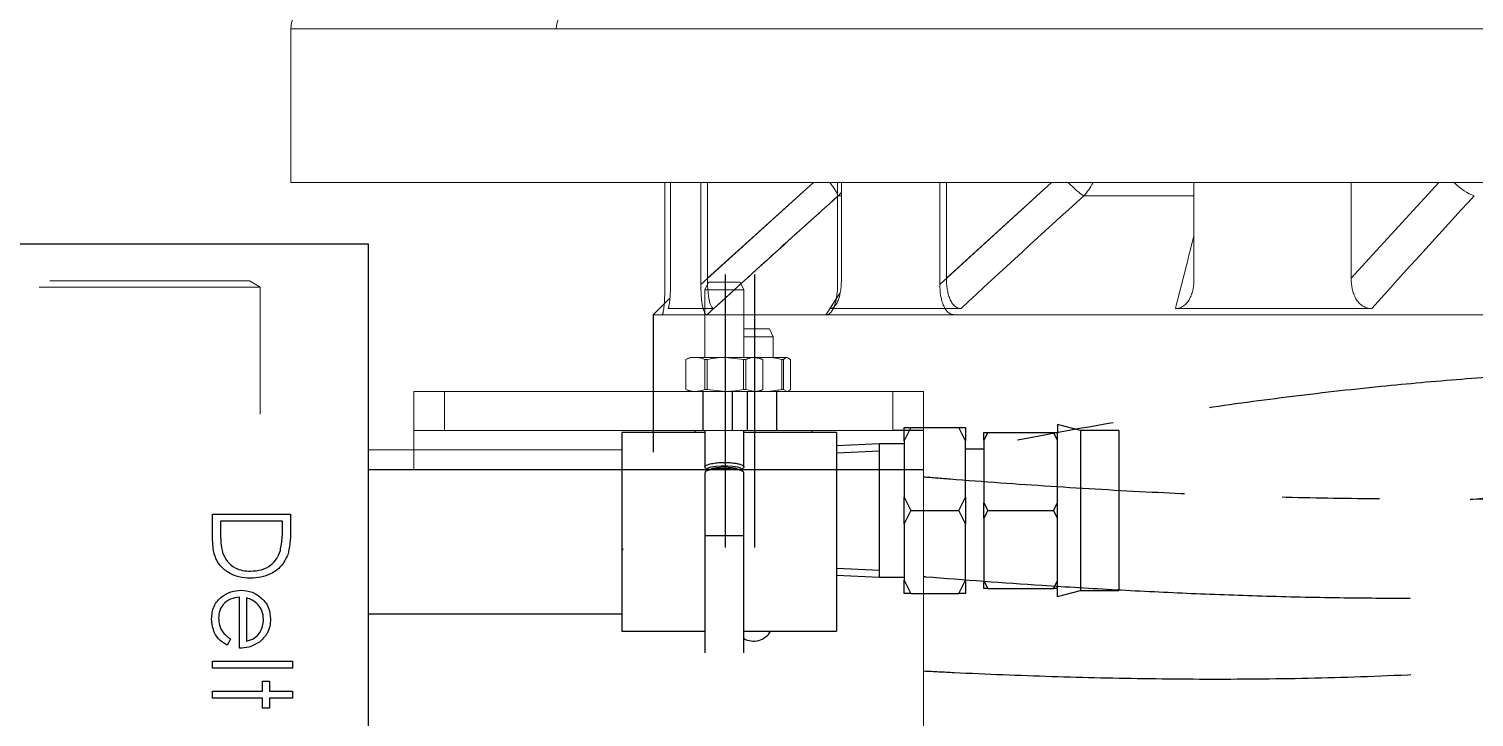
# Model space of a CAD drawing. Extents: x -2384 to 29887, y -2542 to 22350.
# Drawn here: x 1530.7 to 1766, y 1174.6 to 1286.5 of the extents above; entities that cross this region are included whole.
import ezdxf

# ---------------------------------------------------------------- set-up
doc = ezdxf.new("R2010")
doc.units = 0
doc.header["$LTSCALE"] = 63.5
doc.header["$MEASUREMENT"] = 0
for name, pattern in [('CENTER', [2, 1.25, -0.25, 0.25, -0.25]), ('HIDDEN', [0.375, 0.25, -0.125]), ('PHANTOM', [2.5, 1.25, -0.25, 0.25, -0.25, 0.25, -0.25])]:
    doc.linetypes.add(name, pattern=pattern)
doc.layers.get('0').update_dxf_attribs({"linetype": 'CONTINUOUS'})
for name, color, linetype in [('$DDT_AUDIT_GENERATED_(407)', 7, 'CONTINUOUS'), ('1', 4, 'HIDDEN'), ('2', 2, 'CENTER'), ('4', 6, 'PHANTOM'), ('A290-7324-X213', 7, 'CONTINUOUS'), ('A290-7329-X201', 7, 'CONTINUOUS')]:
    doc.layers.add(name, color=color, linetype=linetype)

msp = doc.modelspace()

# ---------------------------------------------------------------- linework, layer by layer
at = {"layer": '$DDT_AUDIT_GENERATED_(407)', "color": 6, "linetype": 'Continuous', "ltscale": 25.4}
for p, q in [((1632.38, 1240.05), (1632.38, 1217.7)), ((1674.3, 1221.68), (1673.21, 1219.52)), ((1673.21, 1219.52), (1673.21, 1221.68)), ((1673.21, 1221.68), (1674.3, 1221.68)), ((1674.3, 1221.68), (1682.12, 1221.68)), ((1683.21, 1219.52), (1682.12, 1221.68)), ((1682.12, 1221.68), (1683.21, 1221.68)), ((1683.21, 1221.68), (1683.21, 1219.52)), ((1698.21, 1222.18), (1698.21, 1220.88)), ((1701.94, 1221.18), (1698.21, 1222.18)), ((1673.21, 1219.52), (1673.21, 1210.35)), ((1683.21, 1210.35), (1683.21, 1219.52)), ((1686.21, 1219.64), (1686.21, 1220.88)), ((1686.21, 1220.88), (1686.87, 1220.88)), ((1686.87, 1220.88), (1686.21, 1219.64)), ((1686.21, 1219.64), (1686.21, 1209.43)), ((1686.87, 1220.88), (1697.54, 1220.88)), ((1697.54, 1220.88), (1698.21, 1220.88)), ((1698.21, 1219.64), (1697.54, 1220.88)), ((1698.21, 1219.64), (1698.21, 1220.88)), ((1698.21, 1209.43), (1698.21, 1219.64)), ((1708.21, 1221.18), (1701.94, 1221.18)), ((1701.94, 1221.18), (1701.94, 1195.18)), ((1708.21, 1221.18), (1708.21, 1195.18)), ((1669.21, 1219.03), (1662.21, 1218.73)), ((1662.26, 1217.57), (1669.21, 1217.87)), ((1669.21, 1197.33), (1669.21, 1219.03)), ((1673.21, 1219.03), (1669.21, 1219.03)), ((1686.21, 1218.18), (1683.21, 1218.18)), ((1673.21, 1210.35), (1674.3, 1208.18)), ((1673.21, 1206.02), (1673.21, 1210.35)), ((1682.12, 1208.18), (1683.21, 1210.35)), ((1683.21, 1210.35), (1683.21, 1206.02)), ((1674.3, 1208.18), (1673.21, 1206.02)), ((1674.3, 1208.18), (1682.12, 1208.18)), ((1683.21, 1206.02), (1682.12, 1208.18)), ((1686.21, 1206.94), (1686.21, 1209.43)), ((1686.21, 1209.43), (1686.87, 1208.18)), ((1686.87, 1208.18), (1686.21, 1206.94)), ((1686.87, 1208.18), (1697.54, 1208.18)), ((1697.54, 1208.18), (1698.21, 1209.43)), ((1698.21, 1206.94), (1697.54, 1208.18)), ((1698.21, 1206.94), (1698.21, 1209.43)), ((1673.21, 1206.02), (1673.21, 1196.85)), ((1683.21, 1196.85), (1683.21, 1206.02)), ((1686.21, 1206.94), (1686.21, 1196.73)), ((1698.21, 1196.73), (1698.21, 1206.94)), ((1662.26, 1198.8), (1669.21, 1198.5)), ((1662.21, 1197.64), (1669.21, 1197.33)), ((1669.21, 1197.33), (1673.21, 1197.33)), ((1673.21, 1194.68), (1673.21, 1196.85)), ((1673.21, 1196.85), (1674.3, 1194.68)), ((1682.12, 1194.68), (1683.21, 1196.85)), ((1683.21, 1196.85), (1683.21, 1194.68)), ((1686.21, 1195.48), (1686.21, 1196.73)), ((1686.21, 1196.73), (1686.87, 1195.48)), ((1697.54, 1195.48), (1698.21, 1196.73)), ((1698.21, 1195.48), (1698.21, 1196.73)), ((1674.3, 1194.68), (1673.21, 1194.68)), ((1674.3, 1194.68), (1682.12, 1194.68)), ((1683.21, 1194.68), (1682.12, 1194.68)), ((1686.87, 1195.48), (1686.21, 1195.48)), ((1686.87, 1195.48), (1697.54, 1195.48)), ((1698.21, 1195.48), (1697.54, 1195.48)), ((1698.21, 1194.18), (1698.21, 1195.48)), ((1698.21, 1194.18), (1701.94, 1195.18)), ((1701.94, 1195.18), (1708.21, 1195.18))]:
    msp.add_line(p, q, dxfattribs=at)
at = {"color": 6, "lineweight": 0}
for p, q in [((1616.58, 1286.55), (1573.38, 1286.55)), ((1573.38, 1286.55), (1573.38, 1261.55)), ((1573.38, 1286.55), (1573.38, 1261.55)), ((1616.58, 1286.55), (1573.38, 1286.55)), ((1706.81, 1286.55), (1616.58, 1286.55)), ((2007.95, 1286.55), (1706.81, 1286.55)), ((2095.56, 1261.55), (1573.38, 1261.55)), ((1634.27, 1244.98), (1634.27, 1261.55)), ((1635.2, 1245.97), (1635.2, 1261.55)), ((1640.12, 1244.98), (1640.12, 1261.55)), ((1640.12, 1244.98), (1658.48, 1261.55)), ((1641.21, 1245.97), (1658.48, 1261.55)), ((1641.21, 1245.97), (1641.21, 1261.55)), ((1662.38, 1244.98), (1662.38, 1261.55)), ((1663.02, 1245.97), (1663.02, 1261.55)), ((1679.05, 1244.98), (1697.21, 1261.55)), ((1679.05, 1244.98), (1679.05, 1261.55)), ((1680.13, 1245.97), (1697.21, 1261.55)), ((1680.13, 1245.97), (1680.13, 1261.55)), ((1720.43, 1245.97), (1720.43, 1261.55)), ((1746.03, 1245.97), (1760.33, 1261.55)), ((1746.03, 1245.97), (1746.03, 1261.55)), ((1663.02, 1259.38), (1662.5, 1259.38)), ((1720.43, 1259.38), (1702.48, 1259.38)), ((1641.37, 1245.36), (1640.78, 1244.08)), ((1641.37, 1245.36), (1646.53, 1245.36)), ((1647.13, 1244.08), (1646.53, 1245.36)), ((1635.09, 1242.76), (1632.38, 1240.05)), ((1640.78, 1244.08), (1640.78, 1233.1)), ((1640.78, 1244.08), (1647.13, 1244.08)), ((1647.13, 1233.1), (1647.13, 1244.08)), ((1634.16, 1241.83), (1632.38, 1240.05)), ((1642.24, 1241.05), (1634.75, 1241.05)), ((1682.49, 1241.05), (1661.15, 1241.05)), ((1749.36, 1241.05), (1717.42, 1241.05)), ((2082.38, 1240.05), (1632.38, 1240.05)), ((1633.81, 1240.05), (1632.38, 1240.05)), ((1641.15, 1240.05), (1660.5, 1240.05)), ((1647.13, 1237.74), (1651.29, 1237.74)), ((1647.13, 1236.46), (1651.89, 1236.46)), ((1651.89, 1236.46), (1651.29, 1237.74)), ((1651.89, 1233.1), (1651.89, 1236.46)), ((1638.4, 1233.1), (1637.65, 1232.76)), ((1637.68, 1232.76), (1637.66, 1232.76)), ((1637.66, 1227.89), (1637.66, 1232.76)), ((1637.68, 1232.76), (1637.68, 1227.89)), ((1639.23, 1233.1), (1638.4, 1233.1)), ((1639.23, 1233.1), (1644.13, 1233.1)), ((1641.18, 1232.76), (1640.78, 1232.76)), ((1640.78, 1227.89), (1640.78, 1232.76)), ((1641.18, 1232.76), (1641.18, 1227.89)), ((1647.07, 1232.76), (1644.13, 1233.1)), ((1644.13, 1233.1), (1648.85, 1233.1)), ((1647.07, 1227.89), (1647.07, 1232.76)), ((1647.46, 1232.76), (1647.07, 1232.76)), ((1647.46, 1232.76), (1647.46, 1227.89)), ((1650.24, 1232.76), (1648.85, 1233.1)), ((1648.85, 1233.1), (1649.51, 1233.1)), ((1650.24, 1232.76), (1649.51, 1233.1)), ((1650.51, 1233.1), (1649.51, 1233.1)), ((1650.51, 1233.1), (1649.69, 1233.02)), ((1650.24, 1227.89), (1650.24, 1232.76)), ((1650.51, 1233.1), (1654.17, 1233.1)), ((1653.3, 1227.89), (1653.3, 1232.76)), ((1653.3, 1232.76), (1653.6, 1232.76)), ((1653.6, 1232.76), (1653.6, 1227.89)), ((1654.74, 1232.76), (1654.17, 1233.1)), ((1654.74, 1227.89), (1654.74, 1232.76)), ((1637.66, 1227.89), (1638.4, 1227.55)), ((1637.68, 1227.89), (1637.66, 1227.89)), ((1641.18, 1227.89), (1640.78, 1227.89)), ((1641.18, 1227.89), (1644.13, 1227.55)), ((1647.46, 1227.89), (1647.07, 1227.89)), ((1647.46, 1227.89), (1648.85, 1227.55)), ((1649.51, 1227.55), (1650.26, 1227.9)), ((1649.69, 1227.63), (1650.51, 1227.55)), ((1653.3, 1227.89), (1653.6, 1227.89)), ((1653.6, 1227.89), (1654.17, 1227.55)), ((1676.38, 1214.85), (1676.38, 1221.2)), ((1676.38, 1136.55), (1676.38, 1214.85))]:
    msp.add_line(p, q, dxfattribs=at)
for p, q in [((1586.01, 1251.55), (1408.21, 1251.55)), ((1586.01, 1073.75), (1586.01, 1251.55)), ((1640.78, 1220.88), (1627.28, 1220.88)), ((1627.28, 1220.88), (1627.28, 1188.55)), ((1639.19, 1220.88), (1639.19, 1221.2)), ((1640.78, 1221.2), (1640.78, 1215.27)), ((1647.13, 1215.27), (1647.13, 1221.2)), ((1662.21, 1220.88), (1647.13, 1220.88)), ((1658.24, 1220.88), (1658.24, 1221.2)), ((1662.21, 1220.88), (1662.21, 1188.55)), ((1662.21, 1220.88), (1662.21, 1195.48)), ((1676.38, 1221.2), (1671.38, 1221.2)), ((1586.01, 1214.85), (1593.38, 1214.85)), ((1593.38, 1214.85), (1676.38, 1214.85)), ((1641, 1215.02), (1641.29, 1214.87)), ((1641.46, 1214.83), (1641.03, 1214.6)), ((1646.9, 1214.59), (1646.45, 1214.83)), ((1646.61, 1214.87), (1646.91, 1215.03)), ((1640.78, 1214.34), (1640.78, 1204.08)), ((1647.13, 1204.08), (1647.13, 1214.34)), ((1560.61, 1207.59), (1573.31, 1207.59)), ((1560.61, 1203.65), (1560.61, 1207.59)), ((1573.31, 1207.59), (1573.31, 1205.02)), ((1561.91, 1206.45), (1561.91, 1204.99)), ((1572.01, 1206.45), (1561.91, 1206.45)), ((1572.01, 1205.55), (1572.01, 1206.45)), ((1640.78, 1204.08), (1640.78, 1185.03)), ((1647.13, 1204.08), (1640.78, 1204.08)), ((1647.13, 1185.03), (1647.13, 1204.08)), ((1565, 1185.77), (1565, 1194.07)), ((1566.14, 1193.95), (1566.14, 1186.91)), ((1586.01, 1191.38), (1627.28, 1191.38)), ((1627.28, 1188.55), (1640.78, 1188.55)), ((1647.13, 1188.55), (1662.21, 1188.55)), ((1563.54, 1187.27), (1563.01, 1186.26)), ((1560.61, 1183.65), (1573.63, 1183.65)), ((1560.61, 1182.51), (1560.61, 1183.65)), ((1573.63, 1182.51), (1560.61, 1182.51)), ((1573.63, 1183.65), (1573.63, 1182.51)), ((1568.75, 1180.39), (1569.89, 1180.39)), ((1568.75, 1178.77), (1568.75, 1180.39)), ((1569.89, 1180.39), (1569.89, 1178.77)), ((1560.61, 1178.77), (1568.75, 1178.77)), ((1560.61, 1177.63), (1560.61, 1178.77)), ((1568.75, 1177.63), (1560.61, 1177.63)), ((1568.75, 1176), (1568.75, 1177.63)), ((1569.89, 1178.77), (1573.63, 1178.77)), ((1569.89, 1177.63), (1569.89, 1176)), ((1573.63, 1177.63), (1569.89, 1177.63)), ((1573.63, 1178.77), (1573.63, 1177.63)), ((1569.89, 1176), (1568.75, 1176))]:
    msp.add_line(p, q)
at = {"lineweight": 0}
for p, q in [((1566.65, 1245.55), (1534.11, 1245.55)), ((1568.38, 1244.55), (1566.65, 1245.55)), ((1568.38, 1244.55), (1532.38, 1244.55)), ((1568.38, 1223.84), (1568.38, 1244.55)), ((1632.38, 1240.05), (1632.38, 1217.69))]:
    msp.add_line(p, q, dxfattribs=at)
at = {"color": 7, "lineweight": 0}
for p, q in [((1593.38, 1221.2), (1593.38, 1227.55)), ((1593.38, 1227.55), (1598.38, 1227.55)), ((1598.38, 1227.55), (1598.38, 1221.2)), ((1598.38, 1227.55), (1671.38, 1227.55)), ((1671.38, 1221.2), (1671.38, 1227.55)), ((1671.38, 1227.55), (1676.38, 1227.55)), ((1676.38, 1227.55), (1676.38, 1221.2)), ((1598.38, 1221.2), (1593.38, 1221.2)), ((1593.38, 1221.2), (1593.38, 1214.85)), ((1598.38, 1221.2), (1671.38, 1221.2)), ((1627.28, 1218.05), (1586.01, 1218.05))]:
    msp.add_line(p, q, dxfattribs=at)
at = {"flags": 128}
msp.add_lwpolyline([(1641.29, 1214.96), (1641.39, 1215.11), (1641.83, 1215.28), (1642.55, 1215.41), (1643.46, 1215.48), (1644.44, 1215.48), (1645.35, 1215.41), (1646.08, 1215.28), (1646.51, 1215.11), (1646.61, 1214.96)], dxfattribs=at)
at = {"color": 6, "lineweight": 0}
for centre, radius, start, end in [((1578.38, 1286.55), 5, 90, 180), ((1621.84, 1286.29), 5.26, 86.8006, 177.219), ((1694.83, 1266.37), 10.36, 317.6021, 331.8919), ((3387.47, -666.76), 2585.64, 131.84959, 132.48442), ((3375.32, -653.29), 2567.51, 131.8448, 132.45448), ((1655.66, 1266.49), 9.86, 313.8782, 318.5103), ((3444.96, -660.65), 2592.83, 132.2245, 132.8239), ((3551.4, -381.99), 2425.19, 137.40593, 137.99156), ((4741.19, 481.1), 3117.8, 165.66761, 165.89235), ((3454.32, 84.13), 2133.99, 147.12015, 147.20273), ((3441.28, 92.67), 2118.4, 147.09103, 147.17369)]:
    msp.add_arc(centre, radius, start, end, dxfattribs=at)
for centre, radius, start, end in [((1643.95, 1207.09), 8.13, 72.1186, 107.8814), ((1648.71, 1190.11), 3.18, 240, 330.5279)]:
    msp.add_arc(centre, radius, start, end)
for centre, major_axis, ratio, start_param, end_param in [((1659.15, 1262.92), (3.33, -3.73), 0.126977, 0.229806, 1.08456), ((1659.15, 1262.92), (3.33, -3.73), 0.126977, 0.416962, 1.08456), ((1699.82, 1262.92), (3.35, -3.71), 0.165852, 4.937225, 5.791978), ((1764.48, 1262.92), (3.67, -3.4), 0.433432, 4.648792, 5.503546)]:
    msp.add_ellipse(centre, major_axis=major_axis, ratio=ratio, start_param=start_param, end_param=end_param, dxfattribs=at)
for points, knots in [([(1635.2, 1245.97), (1635.2, 1245.38), (1635.19, 1244.81), (1635.17, 1243.97), (1635.16, 1243.7), (1635.13, 1243.15), (1635.11, 1242.9), (1635.07, 1242.41), (1635.05, 1242.18), (1635, 1241.79), (1634.97, 1241.61), (1634.92, 1241.4), (1634.91, 1241.34), (1634.88, 1241.23), (1634.86, 1241.19), (1634.81, 1241.08), (1634.78, 1241.05), (1634.75, 1241.05)], [0, 0, 0, 0, 0.25, 0.25, 0.375, 0.375, 0.5, 0.5, 0.625, 0.625, 0.75, 0.75, 0.8125, 0.8125, 0.875, 0.875, 1, 1, 1, 1]), ([(1642.24, 1241.05), (1642.16, 1241.05), (1642.08, 1241.08), (1641.96, 1241.18), (1641.93, 1241.23), (1641.85, 1241.33), (1641.82, 1241.4), (1641.75, 1241.54), (1641.71, 1241.61), (1641.65, 1241.79), (1641.62, 1241.88), (1641.54, 1242.18), (1641.49, 1242.4), (1641.4, 1242.89), (1641.36, 1243.15), (1641.3, 1243.68), (1641.28, 1243.96), (1641.22, 1244.81), (1641.21, 1245.38), (1641.21, 1245.97)], [0, 0, 0, 0, 0.125, 0.125, 0.1875, 0.1875, 0.25, 0.25, 0.3125, 0.3125, 0.375, 0.375, 0.5, 0.5, 0.625, 0.625, 0.75, 0.75, 1, 1, 1, 1]), ([(1663.02, 1245.97), (1663.02, 1245.38), (1662.99, 1244.81), (1662.89, 1243.97), (1662.84, 1243.7), (1662.73, 1243.15), (1662.66, 1242.9), (1662.5, 1242.41), (1662.41, 1242.18), (1662.2, 1241.79), (1662.09, 1241.61), (1661.9, 1241.4), (1661.84, 1241.34), (1661.7, 1241.23), (1661.64, 1241.19), (1661.43, 1241.08), (1661.29, 1241.05), (1661.15, 1241.05)], [0, 0, 0, 0, 0.25, 0.25, 0.375, 0.375, 0.5, 0.5, 0.625, 0.625, 0.75, 0.75, 0.8125, 0.8125, 0.875, 0.875, 1, 1, 1, 1]), ([(1682.49, 1241.05), (1682.31, 1241.05), (1682.13, 1241.08), (1681.86, 1241.18), (1681.78, 1241.23), (1681.61, 1241.33), (1681.53, 1241.4), (1681.37, 1241.54), (1681.29, 1241.61), (1681.15, 1241.79), (1681.08, 1241.88), (1680.88, 1242.18), (1680.77, 1242.4), (1680.57, 1242.89), (1680.49, 1243.15), (1680.35, 1243.68), (1680.29, 1243.96), (1680.16, 1244.81), (1680.13, 1245.38), (1680.13, 1245.97)], [0, 0, 0, 0, 0.125, 0.125, 0.1875, 0.1875, 0.25, 0.25, 0.3125, 0.3125, 0.375, 0.375, 0.5, 0.5, 0.625, 0.625, 0.75, 0.75, 1, 1, 1, 1]), ([(1720.43, 1245.97), (1720.43, 1245.38), (1720.38, 1244.81), (1720.22, 1243.97), (1720.14, 1243.7), (1719.96, 1243.15), (1719.86, 1242.9), (1719.6, 1242.41), (1719.45, 1242.18), (1719.12, 1241.79), (1718.94, 1241.61), (1718.64, 1241.4), (1718.53, 1241.34), (1718.32, 1241.23), (1718.21, 1241.19), (1717.88, 1241.08), (1717.65, 1241.05), (1717.42, 1241.05)], [0, 0, 0, 0, 0.25, 0.25, 0.375, 0.375, 0.5, 0.5, 0.625, 0.625, 0.75, 0.75, 0.8125, 0.8125, 0.875, 0.875, 1, 1, 1, 1]), ([(1749.36, 1241.05), (1749.11, 1241.05), (1748.85, 1241.08), (1748.48, 1241.18), (1748.36, 1241.23), (1748.12, 1241.33), (1748.01, 1241.4), (1747.79, 1241.54), (1747.68, 1241.61), (1747.48, 1241.79), (1747.38, 1241.88), (1747.1, 1242.18), (1746.94, 1242.4), (1746.66, 1242.89), (1746.54, 1243.15), (1746.34, 1243.68), (1746.26, 1243.96), (1746.08, 1244.81), (1746.03, 1245.38), (1746.03, 1245.97)], [0, 0, 0, 0, 0.125, 0.125, 0.1875, 0.1875, 0.25, 0.25, 0.3125, 0.3125, 0.375, 0.375, 0.5, 0.5, 0.625, 0.625, 0.75, 0.75, 1, 1, 1, 1]), ([(1634.27, 1244.98), (1634.27, 1244.39), (1634.26, 1243.82), (1634.23, 1242.7), (1634.2, 1242.14), (1634.14, 1241.42), (1634.11, 1241.19), (1634.06, 1240.79), (1634.03, 1240.61), (1633.99, 1240.4), (1633.97, 1240.34), (1633.94, 1240.23), (1633.92, 1240.19), (1633.87, 1240.08), (1633.84, 1240.05), (1633.81, 1240.05)], [0, 0, 0, 0, 0.25, 0.25, 0.5, 0.5, 0.625, 0.625, 0.75, 0.75, 0.8125, 0.8125, 0.875, 0.875, 1, 1, 1, 1]), ([(1641.15, 1240.05), (1641.07, 1240.05), (1640.99, 1240.08), (1640.87, 1240.19), (1640.83, 1240.23), (1640.76, 1240.34), (1640.73, 1240.4), (1640.66, 1240.54), (1640.62, 1240.62), (1640.56, 1240.79), (1640.53, 1240.88), (1640.45, 1241.18), (1640.4, 1241.41), (1640.31, 1241.9), (1640.28, 1242.15), (1640.22, 1242.69), (1640.19, 1242.96), (1640.14, 1243.81), (1640.12, 1244.39), (1640.12, 1244.98)], [0, 0, 0, 0, 0.125, 0.125, 0.1875, 0.1875, 0.25, 0.25, 0.3125, 0.3125, 0.375, 0.375, 0.5, 0.5, 0.625, 0.625, 0.75, 0.75, 1, 1, 1, 1]), ([(1662.38, 1244.98), (1662.38, 1244.39), (1662.35, 1243.82), (1662.22, 1242.7), (1662.1, 1242.14), (1661.86, 1241.42), (1661.77, 1241.19), (1661.56, 1240.79), (1661.45, 1240.61), (1661.26, 1240.4), (1661.19, 1240.34), (1661.06, 1240.23), (1660.99, 1240.19), (1660.79, 1240.08), (1660.64, 1240.05), (1660.5, 1240.05)], [0, 0, 0, 0, 0.25, 0.25, 0.5, 0.5, 0.625, 0.625, 0.75, 0.75, 0.8125, 0.8125, 0.875, 0.875, 1, 1, 1, 1]), ([(1681.41, 1240.05), (1681.23, 1240.05), (1681.05, 1240.08), (1680.79, 1240.19), (1680.7, 1240.23), (1680.53, 1240.34), (1680.45, 1240.4), (1680.29, 1240.54), (1680.22, 1240.62), (1680.07, 1240.79), (1680, 1240.88), (1679.81, 1241.18), (1679.69, 1241.41), (1679.49, 1241.9), (1679.41, 1242.15), (1679.27, 1242.69), (1679.22, 1242.96), (1679.09, 1243.81), (1679.05, 1244.39), (1679.05, 1244.98)], [0, 0, 0, 0, 0.125, 0.125, 0.1875, 0.1875, 0.25, 0.25, 0.3125, 0.3125, 0.375, 0.375, 0.5, 0.5, 0.625, 0.625, 0.75, 0.75, 1, 1, 1, 1]), ([(1639.23, 1233.1), (1638.89, 1233.08), (1638.37, 1233.03), (1637.85, 1232.83), (1637.68, 1232.76)], [0, 0, 0, 0, 0.653687, 1, 1, 1, 1]), ([(1640.78, 1232.76), (1640.68, 1232.8), (1640.17, 1233.01), (1639.65, 1233.06), (1639.23, 1233.1)], [0, 0, 0, 0, 0.189338, 1, 1, 1, 1]), ([(1644.13, 1233.1), (1643.59, 1233.08), (1642.6, 1233.05), (1641.62, 1232.85), (1641.18, 1232.76)], [0, 0, 0, 0, 0.54364, 1, 1, 1, 1]), ([(1648.85, 1233.1), (1648.59, 1233.08), (1648.12, 1233.05), (1647.67, 1232.85), (1647.46, 1232.76)], [0, 0, 0, 0, 0.54364, 1, 1, 1, 1]), ([(1653.3, 1232.76), (1652.98, 1232.83), (1652.06, 1233.03), (1651.12, 1233.08), (1650.51, 1233.1)], [0, 0, 0, 0, 0.3463135, 1, 1, 1, 1]), ([(1654.17, 1233.1), (1654.06, 1233.08), (1653.87, 1233.05), (1653.68, 1232.85), (1653.6, 1232.76)], [0, 0, 0, 0, 0.54364, 1, 1, 1, 1]), ([(1637.68, 1227.89), (1637.85, 1227.82), (1638.37, 1227.62), (1638.89, 1227.58), (1639.23, 1227.55)], [0, 0, 0, 0, 0.346313, 1, 1, 1, 1]), ([(1639.23, 1227.55), (1639.65, 1227.59), (1640.17, 1227.64), (1640.68, 1227.85), (1640.78, 1227.89)], [0, 0, 0, 0, 0.810662, 1, 1, 1, 1]), ([(1644.13, 1227.55), (1644.66, 1227.57), (1645.65, 1227.6), (1646.63, 1227.8), (1647.07, 1227.89)], [0, 0, 0, 0, 0.54364, 1, 1, 1, 1]), ([(1648.85, 1227.55), (1649.1, 1227.57), (1649.57, 1227.6), (1650.03, 1227.8), (1650.24, 1227.89)], [0, 0, 0, 0, 0.54364, 1, 1, 1, 1]), ([(1650.51, 1227.55), (1651.12, 1227.58), (1652.06, 1227.62), (1652.98, 1227.82), (1653.3, 1227.89)], [0, 0, 0, 0, 0.653687, 1, 1, 1, 1]), ([(1654.17, 1227.55), (1654.27, 1227.57), (1654.46, 1227.6), (1654.65, 1227.8), (1654.74, 1227.89)], [0, 0, 0, 0, 0.5436404, 1, 1, 1, 1])]:
    msp.add_open_spline(points, degree=3, knots=knots, dxfattribs=at)
for points, knots in [([(1641, 1215.03), (1640.96, 1215.05), (1640.85, 1215.11), (1640.78, 1215.21), (1640.77, 1215.33), (1640.86, 1215.45), (1641.05, 1215.57), (1641.31, 1215.68), (1641.66, 1215.78), (1642.08, 1215.86), (1642.55, 1215.93), (1643.05, 1215.98), (1643.58, 1216.01), (1644.1, 1216.01), (1644.63, 1216), (1645.09, 1215.96), (1645.49, 1215.91), (1645.71, 1215.88), (1645.82, 1215.86)], [0, 0, 0, 0, 0.044381, 0.111299, 0.177547, 0.245681, 0.312514, 0.381306, 0.447719, 0.516139, 0.581113, 0.648077, 0.711274, 0.776371, 0.838469, 0.90236, 0.950778, 1, 1, 1, 1]), ([(1646.53, 1214.73), (1646.29, 1214.79), (1645.82, 1214.89), (1644.82, 1214.98), (1643.75, 1215), (1642.71, 1214.96), (1641.8, 1214.85), (1641.14, 1214.68), (1640.79, 1214.5), (1640.82, 1214.38), (1640.82, 1214.34)], [0, 0, 0, 0, 0.134187, 0.268172, 0.399876, 0.53039, 0.66113, 0.793416, 0.928124, 1, 1, 1, 1]), ([(1645.82, 1215.86), (1645.94, 1215.84), (1646.17, 1215.79), (1646.48, 1215.71), (1646.76, 1215.61), (1646.97, 1215.5), (1647.1, 1215.38), (1647.14, 1215.26), (1647.08, 1215.15), (1647, 1215.07), (1646.91, 1215.03), (1646.91, 1215.03)], [0, 0, 0, 0, 0.104392, 0.210836, 0.336834, 0.466337, 0.595017, 0.72735, 0.857307, 0.99107, 1, 1, 1, 1]), ([(1647.1, 1214.34), (1647.11, 1214.36), (1647.17, 1214.45), (1646.96, 1214.59), (1646.65, 1214.69), (1646.53, 1214.73)], [0, 0, 0, 0, 0.087007, 0.643378, 1, 1, 1, 1]), ([(1561.91, 1204.99), (1561.91, 1204.3), (1561.91, 1203.08), (1562.13, 1201.88), (1562.23, 1201.36)], [0, 0, 0, 0, 0.560426, 1, 1, 1, 1]), ([(1571.65, 1201.65), (1571.78, 1202.37), (1572, 1203.67), (1572.01, 1204.98), (1572.01, 1205.55)], [0, 0, 0, 0, 0.559542, 1, 1, 1, 1]), ([(1573.31, 1205.02), (1573.31, 1204.26), (1573.31, 1202.9), (1572.99, 1201.57), (1572.85, 1200.99)], [0, 0, 0, 0, 0.560445, 1, 1, 1, 1]), ([(1566.8, 1197.17), (1566.16, 1197.2), (1564.89, 1197.28), (1563.11, 1198.05), (1561.54, 1199.37), (1560.68, 1201.4), (1560.63, 1202.9), (1560.61, 1203.65)], [0, 0, 0, 0, 0.18705, 0.373834, 0.560392, 0.779405, 1, 1, 1, 1]), ([(1562.23, 1201.36), (1562.46, 1200.85), (1562.9, 1199.83), (1564.16, 1198.86), (1565.5, 1198.37), (1566.37, 1198.33), (1566.8, 1198.31)], [0, 0, 0, 0, 0.279612, 0.559121, 0.779416, 1, 1, 1, 1]), ([(1566.8, 1198.31), (1567.4, 1198.35), (1568.58, 1198.43), (1570.08, 1199.21), (1571.15, 1200.34), (1571.48, 1201.21), (1571.65, 1201.65)], [0, 0, 0, 0, 0.280179, 0.559771, 0.779797, 1, 1, 1, 1]), ([(1572.85, 1200.99), (1572.54, 1200.34), (1571.91, 1199.04), (1570.23, 1197.86), (1568.49, 1197.25), (1567.36, 1197.19), (1566.8, 1197.17)], [0, 0, 0, 0, 0.279449, 0.559051, 0.779411, 1, 1, 1, 1]), ([(1560.45, 1190.54), (1560.51, 1191.25), (1560.64, 1192.66), (1561.99, 1194.18), (1563.58, 1195.06), (1564.67, 1195.16), (1565.22, 1195.21)], [0, 0, 0, 0, 0.27987, 0.558826, 0.779432, 1, 1, 1, 1]), ([(1565, 1194.07), (1564.5, 1194.01), (1563.5, 1193.9), (1562.36, 1193), (1561.68, 1191.87), (1561.62, 1191.08), (1561.59, 1190.69)], [0, 0, 0, 0, 0.279919, 0.559364, 0.779533, 1, 1, 1, 1]), ([(1565.22, 1195.21), (1565.85, 1195.16), (1566.98, 1195.05), (1567.91, 1194.42), (1568.32, 1194.14)], [0, 0, 0, 0, 0.559427, 1, 1, 1, 1]), ([(1568.04, 1192.85), (1567.73, 1193.13), (1567.17, 1193.62), (1566.46, 1193.85), (1566.14, 1193.95)], [0, 0, 0, 0, 0.558795, 1, 1, 1, 1]), ([(1568.32, 1194.14), (1568.61, 1193.88), (1569.19, 1193.36), (1569.9, 1192.13), (1570, 1191.13), (1570.05, 1190.52)], [0, 0, 0, 0, 0.280518, 0.560811, 1, 1, 1, 1]), ([(1568.91, 1190.46), (1568.87, 1190.95), (1568.79, 1191.83), (1568.27, 1192.54), (1568.04, 1192.85)], [0, 0, 0, 0, 0.559442, 1, 1, 1, 1]), ([(1563.01, 1186.26), (1562.59, 1186.52), (1561.75, 1187.03), (1560.67, 1188.49), (1560.53, 1189.77), (1560.45, 1190.54)], [0, 0, 0, 0, 0.2809404, 0.5613905, 1, 1, 1, 1]), ([(1561.59, 1190.69), (1561.62, 1190.3), (1561.68, 1189.53), (1562.23, 1188.23), (1563.05, 1187.63), (1563.54, 1187.27)], [0, 0, 0, 0, 0.280537, 0.561004, 1, 1, 1, 1]), ([(1566.14, 1186.91), (1566.58, 1187.05), (1567.46, 1187.32), (1568.34, 1188.3), (1568.83, 1189.38), (1568.88, 1190.1), (1568.91, 1190.46)], [0, 0, 0, 0, 0.280162, 0.559234, 0.779618, 1, 1, 1, 1]), ([(1570.05, 1190.52), (1570.03, 1190.11), (1569.98, 1189.31), (1569.46, 1187.93), (1568.69, 1187.21), (1568.23, 1186.78)], [0, 0, 0, 0, 0.28061, 0.560981, 1, 1, 1, 1]), ([(1568.23, 1186.78), (1567.67, 1186.45), (1566.67, 1185.86), (1565.51, 1185.79), (1565, 1185.77)], [0, 0, 0, 0, 0.558897, 1, 1, 1, 1])]:
    msp.add_open_spline(points, degree=3, knots=knots)
at = {"layer": '1'}
for p, q in [((1640.53, 1221.2), (1640.53, 1227.55)), ((1645.29, 1221.2), (1645.29, 1227.55)), ((1647.73, 1221.2), (1647.73, 1227.55)), ((1652.49, 1221.2), (1652.49, 1227.55))]:
    msp.add_line(p, q, dxfattribs=at)
at = {"layer": '2'}
for p, q in [((1644.13, 1202.15), (1644.13, 1246.6)), ((1648.89, 1202.15), (1648.89, 1246.6))]:
    msp.add_line(p, q, dxfattribs=at)
at = {"layer": '4'}
for points, knots in [([(1913.81, 1160), (1913.83, 1161.38), (1913.87, 1165.06), (1913.96, 1171.61), (1913.84, 1178.76), (1913.35, 1185.27), (1912.51, 1190.86), (1911.24, 1196.01), (1909.56, 1200.56), (1907.61, 1204.39), (1905.55, 1207.47), (1903.55, 1209.91), (1901.72, 1211.83), (1900.07, 1213.35), (1898.4, 1214.75), (1896.39, 1216.27), (1893.53, 1218.17), (1889.66, 1220.35), (1884.84, 1222.54), (1879.6, 1224.45), (1874.34, 1226), (1869.28, 1227.22), (1864.4, 1228.19), (1858.64, 1229.15), (1852.03, 1229.99), (1844.38, 1230.69), (1836.56, 1231.17), (1827.33, 1231.51), (1816.55, 1231.64), (1804.05, 1231.51), (1790.9, 1231.14), (1777.44, 1230.5), (1764.06, 1229.58), (1750.11, 1228.32), (1735.67, 1226.69), (1720.85, 1224.66), (1706.52, 1222.37), (1692.58, 1219.85), (1682.58, 1217.88), (1677.23, 1216.74), (1676.38, 1216.56)], [0, 0, 0, 0, 0.0179622, 0.0480949, 0.07715, 0.0983311, 0.1183651, 0.1369627, 0.1538367, 0.1687294, 0.1813528, 0.1920509, 0.2011531, 0.2086842, 0.2151028, 0.2236565, 0.2348931, 0.2508073, 0.269816, 0.2895585, 0.3081812, 0.3258066, 0.3425782, 0.35858, 0.3848042, 0.4096817, 0.4357282, 0.4630887, 0.5015872, 0.542503, 0.5860383, 0.6302557, 0.673669, 0.7162844, 0.7663417, 0.815199, 0.8628389, 0.9099731, 0.9570509, 0.9659789, 0.9659789, 0.9659789, 0.9659789]), ([(1851.12, 1160.04), (1851.04, 1161.35), (1850.85, 1164.37), (1850.12, 1168.76), (1849.1, 1173), (1847.97, 1176.46), (1846.81, 1179.33), (1845.26, 1182.58), (1843.02, 1186.36), (1839.64, 1190.71), (1835.51, 1194.73), (1830.74, 1198.26), (1825.67, 1201.11), (1820.59, 1203.32), (1815.37, 1205.1), (1809.81, 1206.55), (1803.27, 1207.82), (1795.71, 1208.82), (1787.2, 1209.49), (1778.35, 1209.86), (1769.23, 1210.01), (1757.82, 1210.04), (1744.29, 1210.08), (1728.83, 1210.47), (1713.15, 1211.12), (1697.13, 1212.05), (1684.72, 1212.95), (1677.82, 1213.5), (1676.38, 1213.62)], [0, 0, 0, 0, 0.0130626, 0.0300845, 0.0447127, 0.0569333, 0.066742, 0.0756081, 0.0928098, 0.109913, 0.1285513, 0.147339, 0.1644974, 0.180496, 0.1956998, 0.2115669, 0.228518, 0.2502036, 0.2725858, 0.29537, 0.318572, 0.3422042, 0.381753, 0.4202024, 0.4577065, 0.4986908, 0.5395392, 0.5503154, 0.5503154, 0.5503154, 0.5503154]), ([(1765.38, 1210.01), (1768.16, 1210.25), (1776.05, 1210.93), (1789.07, 1211.63), (1802.72, 1212.09), (1814.49, 1212.27), (1824.22, 1212.25), (1833.35, 1212.02), (1841.89, 1211.57), (1850.13, 1210.86), (1858.45, 1209.79), (1865.82, 1208.38), (1872.15, 1206.71), (1877.17, 1204.99), (1881.38, 1203.1), (1884.66, 1201.18), (1887.1, 1199.37), (1889.09, 1197.45), (1890.57, 1195.53), (1891.71, 1193.51), (1892.59, 1191.43), (1893.29, 1189.11), (1893.88, 1186.4), (1894.35, 1183.09), (1894.68, 1179.03), (1894.83, 1174.25), (1894.83, 1168.84), (1894.75, 1163.95), (1894.72, 1161.03), (1894.71, 1159.96)], [0, 0, 0, 0, 0.046717, 0.132509, 0.218436, 0.276769, 0.33218, 0.384489, 0.433693, 0.480002, 0.528458, 0.581253, 0.613599, 0.64653, 0.677855, 0.699215, 0.718784, 0.736843, 0.754031, 0.768139, 0.782918, 0.798547, 0.815641, 0.837061, 0.863582, 0.895442, 0.932706, 0.975287, 1, 1, 1, 1]), ([(1676.38, 1197.44), (1676.49, 1197.43), (1682.92, 1196.92), (1693.4, 1196.15), (1707.84, 1195.27), (1720.04, 1194.68), (1732.4, 1194.23), (1744.14, 1193.98), (1755.3, 1193.9), (1765.79, 1193.89), (1776.38, 1193.77), (1785.88, 1193.4), (1793.96, 1192.74), (1800.43, 1191.9), (1806.1, 1190.82), (1811.06, 1189.51), (1815.44, 1187.97), (1819.39, 1186.15), (1823.05, 1183.92), (1826.25, 1181.29), (1828.34, 1178.92), (1829.67, 1177.06), (1830.59, 1175.6), (1831.57, 1173.77), (1832.55, 1171.51), (1833.47, 1168.78), (1834.24, 1165.55), (1834.76, 1162.4), (1834.89, 1160.28), (1834.94, 1159.45)], [0.4724222, 0.4724222, 0.4724222, 0.4724222, 0.4732949, 0.5229007, 0.5546082, 0.5864097, 0.6183607, 0.6515275, 0.6786275, 0.7064454, 0.7349055, 0.7635952, 0.7838108, 0.8023874, 0.8193572, 0.8347672, 0.8493843, 0.8640841, 0.8798467, 0.8972797, 0.9140415, 0.9201918, 0.9275945, 0.9366273, 0.9473286, 0.9597419, 0.9739021, 0.989813, 1, 1, 1, 1]), ([(1676.38, 1182.08), (1678.04, 1182), (1685.01, 1181.64), (1697.29, 1181.15), (1713.34, 1180.78), (1729.76, 1180.72), (1746.71, 1181.04), (1761.73, 1181.77), (1774.29, 1182.19), (1782.97, 1182.15), (1789.93, 1181.73), (1795.37, 1181.07), (1799.92, 1180.14), (1803.61, 1179.02), (1806.54, 1177.8), (1808.88, 1176.5), (1810.4, 1175.4), (1811.4, 1174.56), (1812.28, 1173.74), (1813.37, 1172.54), (1814.59, 1170.84), (1815.82, 1168.56), (1816.9, 1165.61), (1817.64, 1162.48), (1817.82, 1160.24), (1817.89, 1159.31)], [0.5062531, 0.5062531, 0.5062531, 0.5062531, 0.5202766, 0.5651543, 0.6101486, 0.6563262, 0.7047893, 0.755146, 0.7857642, 0.8145017, 0.8325837, 0.8497749, 0.8664307, 0.8788231, 0.8911499, 0.9028738, 0.9122916, 0.9162152, 0.9217124, 0.9296123, 0.9399647, 0.9528697, 0.968465, 0.9868538, 1, 1, 1, 1])]:
    msp.add_open_spline(points, degree=3, knots=knots, dxfattribs=at)
at = {"layer": 'A290-7324-X213', "color": 6, "linetype": 'Continuous', "ltscale": 25.4}
msp.add_line((1564.38, 1207.55), (1562.11, 1207.55), dxfattribs=at)
at = {"layer": 'A290-7329-X201', "color": 6, "linetype": 'Continuous', "ltscale": 25.4}
msp.add_line((1627.38, 1201.99), (1627.38, 1201.75), dxfattribs=at)

doc.saveas('drawing.dxf')
